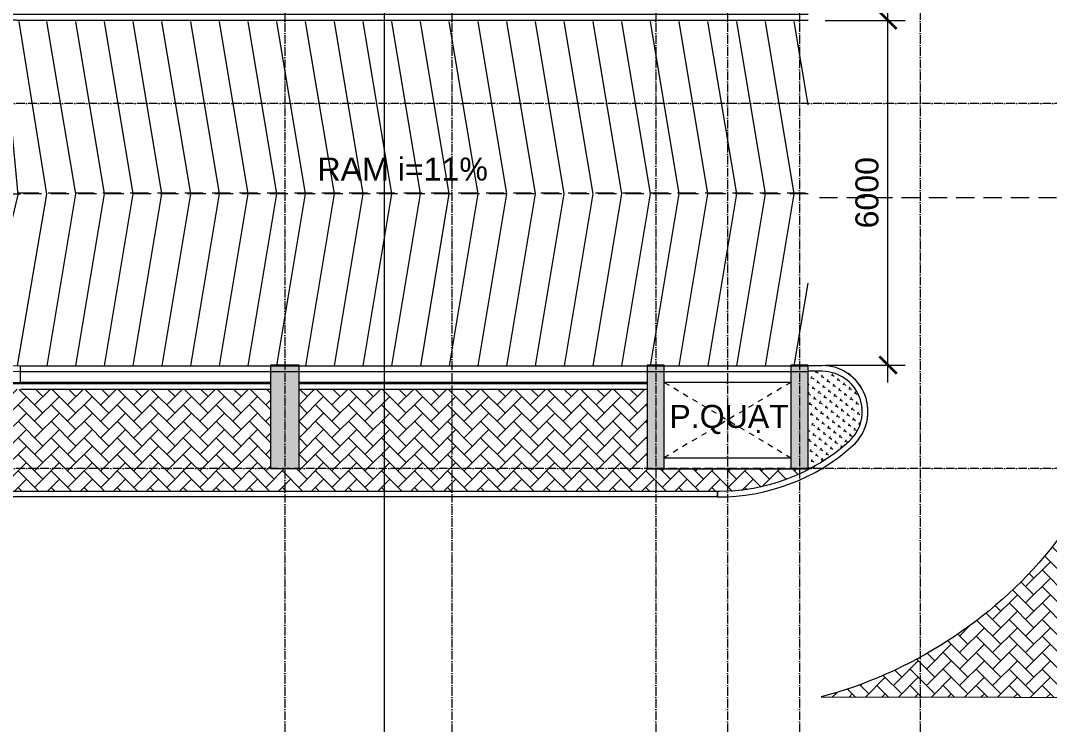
# Model space of a CAD drawing. Header units: millimetres. Extents: x -55734 to 162275, y 47779 to 197208.
# Drawn here: x 12400 to 30300, y 67143 to 79390 of the extents above; entities that cross this region are included whole.
import ezdxf
from ezdxf.xclip import XClip

# ---------------------------------------------------------------- set-up
doc = ezdxf.new("R2010")
doc.units = ezdxf.units.MM
doc.header["$XCLIPFRAME"] = 0
for name, pattern in [('Dash', [6.349999999999998, 3.174999999999999, -3.174999999999999]), ('Grid Line', [4.2, 3, -0.6, 0, -0.6]), ('HIDDEN2', [4.7624999999999975, 3.174999999999999, -1.587499999999999]), ('PHANTOM', [63.50000000000001, 31.75, -6.35, 6.35, -6.35, 6.35, -6.35])]:
    doc.linetypes.add(name, pattern=pattern)
for name, color, linetype, lineweight in [('A-DETL-GENF-HDLN', 161, 'Dash', 5), ('A-DETL-THIN', 151, 'Continuous', 5), ('A-FLOR-PATT', 8, 'Continuous', 9), ('CHU', 181, 'Continuous', 5), ('DIM', 1, 'Continuous', 5), ('G-ANNO-SYMB', 111, 'Continuous', 5), ('HATCH-1', 8, 'Continuous', 5), ('KI-HIEU-1', 151, 'Continuous', 9), ('NET THAY 2', 55, 'Continuous', 5), ('NET-CAT', 3, 'Continuous', 15), ('NET-THAY', 2, 'Continuous', 9), ('TRUC', 225, 'Continuous', 5), ('X-COT HAM$0$LC.HA', 8, 'Continuous', 9)]:
    doc.layers.add(name, color=color, linetype=linetype, lineweight=lineweight)
doc.layers.add('CGXD', color=5, linetype='HIDDEN2')
doc.layers.add('RD-AB', color=4, linetype='PHANTOM')
doc.styles.add('Arial_3', font='Font - TrueType - Arial.ttf', dxfattribs={"height": 500.0000000000001})
doc.styles.add('TA1', font='Font - TrueType - Arial.ttf')
doc.dimstyles.new('D_200_KTx2', dxfattribs={"dimtxt": 400, "dimasz": 300, "dimexe": 300, "dimexo": 300, "dimgap": 160, "dimtad": 1, "dimdec": 0, "dimzin": 9, "dimtxsty": 'TA1', "dimblk": 'ARCHTICK', "dimcen": 1, "dimdle": 300, "dimclrd": 256, "dimclre": 256, "dimclrt": 7, "dimadec": 0, "dimazin": 0, "dimtfac": 1, "dimtdec": 0, "dimtix": 1, "dimtmove": 1, "dimatfit": 3, "dimldrblk": 'ARCHTICK', "dimfxl": 1, "dimtolj": 1, "dimtzin": 0, "dimlwd": -1, "dimlwe": -1, "dimarcsym": 0})
pattern_1 = [(45, (0, 0), (0, 287.3681958742129), [609.6, -203.2]), (135, (143.684, 143.684), (2.842170943040401e-14, 287.3681958742129), [609.6, -203.2])]

# ---------------------------------------------------------------- blocks, each defined once
blk = doc.blocks.new('ALC1807-ASCENT PLAZA-KET CAU_rvt-1-MẶT BẰNG TẦNG 1')
at = {"layer": 'X-COT HAM$0$LC.HA'}
h = blk.add_hatch(color=256, dxfattribs=at)
h.dxf.hatch_style = 1
h.paths.add_polyline_path([(17248.72471536166, 1799.862047777824), (16748.72471536166, 1799.862047777824), (16748.72471536166, -0.1379522221759544), (17248.72471536166, -0.1379522221759544)])
h = blk.add_hatch(color=256, dxfattribs=at)
h.dxf.hatch_style = 1
h.paths.add_polyline_path([(23600.52425046836, 1799.936517963586), (23300.52425046836, 1799.936517963586), (23300.52425046836, -0.06348203641391592), (23600.52425046836, -0.06348203641391592)])
h = blk.add_hatch(color=256, dxfattribs=at)
h.dxf.hatch_style = 1
h.paths.add_polyline_path([(26100.72471536166, 1799.936518998678), (25800.72471536166, 1799.936518998678), (25800.72471536166, -0.06348100132163381), (26100.72471536166, -0.06348100132163381)])
at = {"ltscale": 1000, "elevation": -2.522973089290733e-07}
for points in [[(17248.72471536166, 1799.862047777824), (16748.72471536166, 1799.862047777824), (16748.72471536166, -0.1379522221759544), (17248.72471536166, -0.1379522221759544)], [(23600.52425046836, 1799.936517963586), (23300.52425046836, 1799.936517963586), (23300.52425046836, -0.06348203641391592), (23600.52425046836, -0.06348203641391592)], [(26100.72471536166, 1799.936518998678), (25800.72471536166, 1799.936518998678), (25800.72471536166, -0.06348100132163381), (26100.72471536166, -0.06348100132163381)]]:
    blk.add_lwpolyline(points, close=True, dxfattribs=at)
blk = doc.blocks.new('_ARCHTICK')
at = {"color": 0, "linetype": 'ByBlock', "const_width": 0.15}
blk.add_lwpolyline([(-0.5, -0.5), (0.5, 0.5)], dxfattribs=at)
blk = doc.blocks.new('*D138')
at = {"layer": 'Defpoints', "color": 0, "transparency": 16777216}
for p in [(26100.66415815354, 79394.5651222895), (27491.69433422324, 79394.5651222895), (26100.66415815354, 73394.5651222895)]:
    blk.add_point(p, dxfattribs=at)
at = {"layer": 'DIM', "transparency": 16777216}
for p, q in [((27491.69433422324, 73094.5651222895), (27491.69433422324, 79694.5651222895)), ((26400.66415815354, 79394.5651222895), (27791.69433422324, 79394.5651222895)), ((26400.66415815354, 73394.5651222895), (27791.69433422324, 73394.5651222895))]:
    blk.add_line(p, q, dxfattribs=at)
at = {"layer": 'DIM', "transparency": 16777216, "xscale": 300, "yscale": 300, "zscale": 300}
for p, rotation in [((27491.69433422324, 79394.5651222895), 90), ((27491.69433422324, 73394.5651222895), 270)]:
    blk.add_blockref('_ARCHTICK', p, dxfattribs=dict(at, rotation=rotation))
at = {"layer": 'DIM', "color": 7, "transparency": 16777216, "insert": (27127.46513913458, 76394.56512228948), "char_height": 400, "attachment_point": 5, "rotation": 90, "style": 'TA1'}
blk.add_mtext('\\A1;6000', dxfattribs=at)
blk = doc.blocks.new('A$C0E434E78')
blk.add_lwpolyline([(-3000, 500), (0, 0), (3000, 500)])
blk = doc.blocks.new('A$C2C8B7A84')
at = {"layer": 'KI-HIEU-1', "linetype": 'HIDDEN2', "ltscale": 100}
blk.add_lwpolyline([(24300.27248602262, -11260.00000000007), (10600, -11260.00000000009, -0.414213562373095), (3100, -3760.000000000087), (3100, 0)], format="xyb", dxfattribs=at)
at = {"layer": 'NET-THAY'}
for points in [[(24300.27248602262, -8140.000000000597), (10600, -8140.000000000611, -0.4174386544092487), (6200, -3760.000000000087), (6200, 0), (0, 0), (0, -3760.000000000087, 0.4142135623730949), (10600, -14360.00000000007), (24300.27248602262, -14360.00000000009)], [(24300.27248602262, -8240.000000000597), (10600, -8240.000000000611, -0.4173667470545037), (6100, -3760.000000000087), (6100, 0), (100, 0), (100, -3760.000000000087, 0.4142135623730949), (10600, -14260.00000000009), (24300.27248602262, -14260.00000000009)]]:
    blk.add_lwpolyline(points, format="xyb", close=True, dxfattribs=at)
at = {"layer": 'HATCH-1'}
for p, rotation in [((10558.19640401338, -11276.53194361363), 85.86727489693601), ((11059.02029178102, -11262.6195673068), 89.68699353114157), ((11559.02754903815, -11260.00000000009), 90), ((12059.02754903815, -11260.00000000009), 90), ((12559.02754903812, -11260.00000000009), 90), ((13059.02754903812, -11260.00000000009), 90), ((13559.02754903812, -11260.00000000009), 90), ((14059.02754903812, -11260.00000000009), 90), ((14559.02754903812, -11260.00000000009), 90), ((15059.02754903812, -11260.00000000009), 90), ((15559.02754903812, -11260.00000000009), 90), ((16059.02754903812, -11260.00000000009), 90), ((16559.02754903812, -11260.00000000009), 90), ((17059.02754903812, -11260.00000000009), 90), ((17559.02754903812, -11260.00000000009), 90), ((18059.02754903812, -11260.00000000009), 90), ((18559.02754903812, -11260.00000000009), 90), ((19059.02754903812, -11260.00000000009), 90), ((19559.02754903812, -11260.00000000009), 90), ((20059.02754903812, -11260.00000000009), 90), ((20559.02754903812, -11260.00000000009), 90), ((21059.02754903812, -11260.00000000009), 90), ((21559.02754903812, -11260.00000000009), 90), ((22059.02754903812, -11260.00000000009), 90), ((22559.02754903809, -11260.00000000009), 90), ((23059.02754903809, -11260.00000000009), 90), ((23559.02754903809, -11260.00000000007), 90), ((24059.02754903809, -11260.00000000007), 90)]:
    blk.add_blockref('A$C0E434E78', p, dxfattribs=dict(at, rotation=rotation))
ref = blk.add_blockref('A$C0E434E78', (24559.02754903809, -11260.00000000007), dxfattribs=dict(at, rotation=90))
XClip(ref).set_block_clipping_path([(-3100.0000000000027, 258.75506301550195), (3100, 928.6720428627159)])
blk = doc.blocks.new('A$C1F0A2BF7')
at = {"layer": 'CGXD', "ltscale": 200, "const_width": 200, "elevation": -3.977424561112374e-06}
blk.add_lwpolyline([(45467.83695425102, 74512.17093367183), (46406.68868099034, 74451.46983338684), (47194.67488868276, 63486.68836666965), (46424.32560939065, 63316.6809877967), (46421.07992596357, 61568.29131922407), (46338.57340438236, 57428.9009436429), (46280.01625131592, 56364.32295066056), (46260.6407627225, 55777.33416845412), (47488.05836623182, 54954.85722393759), (54942.36401917608, 54921.50210105926), (54956.32330551298, 47953.75264886279), (54990.54441281405, 43945.32131885826), (54923.32705920687, 39987.46742189467), (55072.64778846814, 34370.97662822811), (55051.04506889111, 33492.4966575486), (97748.0272713457, 33429.46382962384), (96763.22517035992, 41536.604347231), (96759.19224258765, 45314.89457109709)], dxfattribs=at)
at = {"layer": 'RD-AB', "ltscale": 30, "const_width": 300, "elevation": -2.891235942494149e-06}
blk.add_lwpolyline([(44789.47158175823, 50966.74026564519), (50950.52993166959, 50939.17192219326), (50956.55350230832, 47932.51874396823), (50990.45043626509, 43962.0588711968), (50922.62013264489, 39968.11359493027), (51071.53643363266, 34366.83480925302), (50997.72668859031, 31365.34316387336), (51047.36545536353, 29498.25023307322), (102264.3308623394, 29422.6394990027), (100763.1627981909, 41780.63550756256), (136969.8773069986, 46270.89189777964), (170677.2897147461, 50201.11094583539)], dxfattribs=at)

msp = doc.modelspace()

# ---------------------------------------------------------------- hatches: boundary and pattern name
at = {"layer": 'A-FLOR-PATT', "lineweight": 5}
h = msp.add_hatch(dxfattribs=at)
h.set_pattern_fill('AR-HBONE', color=256, scale=2, style=0)
h.set_pattern_definition(pattern_1)
h.paths.add_polyline_path([(24561.82117028785, 71187.38691982397), (24757.85117272794, 71195.03105119897), (24910.0602942956, 71209.29569304842), (24990.28442602616, 71219.24114484536), (25101.25032704184, 71236.44741564979), (25186.74564457871, 71252.10735194937), (25290.59240302618, 71274.40454594056), (25380.97227022541, 71296.42237500427), (25477.47576208477, 71323.04478344195), (25572.28855731097, 71352.03590845723), (25661.29757512987, 71382.21122183585), (25760.03180750553, 71418.75788243214), (25841.464888694, 71451.71284335153), (25980.77473852702, 71513.20143268889), (26122.22184487461, 71584.57461814866), (23300.39167213056, 71584.57461814866), (23300.39167213056, 72972.95858781744), (17250.3916721319, 72972.95858781744), (17250.3916721319, 71594.5746181487), (16750.39167213181, 71594.5746181487), (16750.39167213181, 72972.95858781744), (12400.07813272224, 72972.95858781744), (12027.0623426555, 72979.33136217165), (11654.48192721509, 72998.44224709211), (11282.77175286945, 73030.26893683604), (10912.36567036327, 73074.7742840934), (10700.3916721319, 73107.38484037656), (10700.3916721319, 71594.57461918354), (10400.3916721319, 71594.57461918354), (10399.8182848749, 73159.26530258454), (10177.19306872913, 73201.59843149148), (9813.28462452843, 73283.76920568451), (9452.395420497574, 73378.32275826778), (9350.391672131955, 73408.80726722114), (9350.391672131955, 71594.57461918354), (9000.391672132071, 71594.57461918354), (9000.391672132071, 73516.96389578222), (8741.355600450537, 73604.1224324574), (8392.034892187046, 73735.10500637616), (8047.392270951619, 73877.94357091711), (7707.829994923377, 74032.47140850827), (7373.744392630411, 74198.50815815342), (7045.525400365819, 74375.8600259441), (6671.319151871721, 74597.3421911937), (6371.766718935309, 74788.48961479333), (6077.698565067025, 74989.90165233676), (5789.623240098008, 75201.35122668036), (5505.573247654887, 75424.65283106883), (5220.328317392443, 75665.10391060835), (4943.463410113734, 75915.15833470382), (4675.301675559109, 76174.52424613548), (4416.156105344358, 76442.89891954968), (4166.32916764624, 76719.96911479374), (3926.112454168324, 77005.41144252039), (3656.479001189233, 77352.66334236183), (3614.534561453038, 77407.54232073556), (3402.929248142464, 77704.44406907335), (3201.353323131916, 78008.24433159165), (3010.031488527544, 78318.60445304596), (2829.177015896887, 78635.17846575537), (2658.991508531122, 78957.61347526422), (2499.664676712215, 79285.55005372207), (2351.374126240436, 79618.62264054842), (2214.285160452302, 79956.45994993414), (2088.550595954526, 80298.68538472295), (1974.310592276219, 80644.91745621519), (1871.692495628726, 80994.77020942565), (1780.810696953995, 81347.8536533141), (1701.766504407569, 81703.77419552303), (1634.648030429933, 82062.13508112394), (1579.530093527719, 82422.53683489002), (1536.474449975765, 82784.5746181482), (135.8066142912721, 82784.57461814792), (1.151000915968325, 79538.45994439408), (-1.372795665141894, 79338.62035717361), (8.315749740198953, 79134.69511266032), (30.24868297349894, 78931.6581495193), (64.36765080073383, 78730.20250982937), (110.5808137712884, 78531.01583801398), (168.7641595263849, 78334.77803364927), (238.7633611503406, 78142.1589307093), (300.2504441350466, 77995.06092999117), (400.3916721318092, 77793.59644547872), (484.5685243930202, 77644.09567633577), (591.7776409958315, 77477.28097626723), (708.5478998153703, 77317.01330722442), (834.4784645890177, 77163.8385898241), (969.1394955446012, 77018.27965124445), (1112.071398173488, 76880.83329385218), (1262.786153934547, 76751.9687995241), (1464.464310786803, 76600.88141781278), (7523.88990158512, 72268.14398000608), (7687.894235840766, 72122.43794735931), (7859.761545612768, 71986.09537353882), (8038.957953173667, 71859.5397844819), (8224.926814150705, 71743.16430445618), (8417.090446650574, 71637.33043488345), (8614.851925734081, 71542.36693139395), (8844.132937286224, 71449.29554299286), (9024.69568818013, 71386.19629376913), (9235.504858832282, 71325.47427821276), (9449.369605364453, 71276.59135895652), (9665.625591871125, 71239.69938280524), (9883.601054450148, 71214.91294865741), (10102.61888792797, 71202.30905152245), (24524.55196344957, 71202.30905152245), (24524.60721455712, 71187.72241320678)], flags=0)
h.paths.add_polyline_path([(755.680830499623, 77794.57461814853), (400.3916721318092, 77794.57461814853), (400.3916721318092, 78094.57461814868), (2400.391672132042, 78094.57461814868), (2400.391672132042, 77794.57461814853), (1070.843305199058, 77794.57461814853)], flags=0)
h.paths.add_polyline_path([(7.538956716365647, 79142.15909986406), (7.546634779893793, 79142.16176081421), (28.07869569264585, 79145.67481299254)], flags=0)
at = {"layer": 'A-FLOR-PATT'}
h = msp.add_hatch(dxfattribs=at)
h.set_pattern_fill('AR-HBONE', color=256, scale=2, style=0)
h.set_pattern_definition(pattern_1)
h.paths.add_polyline_path([(38000.39167213014, 73139.76183267075), (38000.39167213014, 67984.56433721438), (32600.59135470976, 67984.56433721438), (32600.59135470976, 73139.76183267075)])
edge = h.paths.add_edge_path()
edge.add_line((45038.54819153529, 79874.15464938425), (38364.7224825758, 79074.54685731877))
edge.add_arc((38749.18366119114, 75865.69006102349), 3231.806358214042, 96.83218313910174, 142.4822662357632)
edge.add_line((36185.8283492768, 77833.88260289362), (30313.68606856163, 70186.06015291887))
edge.add_arc((24340.36840928278, 75086.01987074704), 7725.938719339628, 284.915736652677, 320.6377001285175, ccw=False)
edge.add_line((26329.01116626873, 67620.40341394466), (46530.67603365262, 67590.58004003072))
edge.add_line((46530.67603365262, 67590.58004003072), (45038.54819153529, 79874.15464938425))
at = {"layer": 'A-FLOR-PATT', "lineweight": 5}
h = msp.add_hatch(dxfattribs=at)
h.set_pattern_fill('FP_10', color=256, style=0, pattern_type=2)
h.set_pattern_definition([(7.218999999999999, (-1852770.030578337, 2136387.821100185), (77.80629449024673, 100.3759839587986), [23.81199999999998, -155.7929999999999]), (322.219, (-1852770.030578337, 2136387.821100185), (77.80591431842448, 100.3754935084953), [23.813, -103.188]), (52.21899999999999, (-1852770.030578337, 2136387.821100185), (-100.3754935084953, 77.8059143184245), [23.813, -103.188])])
h.paths.add_polyline_path([(26100.39167213047, 71573.16184669653), (26217.73625137832, 71636.68923425031), (26375.71417164453, 71732.77934313573), (26543.97390330789, 71849.31112717294), (26681.94518854993, 71956.00583514193), (26814.23650786569, 72069.46826928385), (26881.83394947156, 72140.54727963888), (26940.47068262228, 72223.33104629058), (26979.08568833832, 72294.09282994388), (27012.51985747679, 72381.33521535613), (27034.03787208916, 72472.25304928081), (27043.25640071259, 72565.22668107194), (27040.01122038689, 72658.59983718803), (27024.36014219464, 72750.70912678386), (26996.5819813892, 72839.9136740932), (26957.17159045598, 72924.62434971862), (26906.83104359053, 73003.33208008684), (26846.45712963809, 73074.63473075606), (26777.12537629725, 73137.26208466079), (26700.07089019404, 73190.09847032238), (26616.66635414321, 73232.20263691628), (26528.39757356764, 73262.82452213134), (26436.83700770125, 73281.41861411335), (26343.61575710197, 73287.65366945503), (26100.39167213047, 73287.65366945503), (26100.39167213047, 71594.57461814856)], flags=0)

# ---------------------------------------------------------------- linework, layer by layer
at = {"layer": 'A-DETL-GENF-HDLN', "ltscale": 30}
for p, q in [((23600.39167213181, 73094.57461918368, 1.816122932067377e-05), (25800.39167213181, 71784.57461814879, 1.816122932067377e-05)), ((25800.39167213181, 73094.57461918368, 1.816122932067377e-05), (23600.39167213181, 71784.57461814879, 1.816122932067377e-05))]:
    msp.add_line(p, q, dxfattribs=at)
at = {"layer": 'G-ANNO-SYMB'}
msp.add_line((18734.61783567976, 59374.21332182344, 1.816122932067377e-05), (18734.61783567976, 120052.6275462853, 1.816122932067377e-05), dxfattribs=at)
at = {"layer": 'HATCH-1', "linetype": 'HIDDEN2', "ltscale": 100}
msp.add_line((26297.74392283137, 76310.36972830084, 1.820165350153026e-05), (30517.13672829014, 76310.36972830084, 1.820165350153026e-05), dxfattribs=at)
at = {"layer": 'KI-HIEU-1', "linetype": 'HIDDEN2', "ltscale": 100, "elevation": 1.816122932067377e-05}
msp.add_lwpolyline([(4960.066206902178, 82884.57461814853, 0.1689110358525122), (7190.184171321685, 78491.44414429346, 0.193632738432506), (12401.74967577684, 76394.56512228967), (26100.66415815352, 76394.56512228966)], format="xyb", dxfattribs=at)
at = {"layer": 'NET-THAY'}
for p, q in [((12400.07813272215, 73094.57461918371, 1.816122932067377e-05), (12400.07813272221, 73384.59270815212, 1.816122932067377e-05)), ((12401.74967577681, 73384.56512228967, 1.816122932067377e-05), (26100.66415815352, 73384.56512228967, 1.816122932067377e-05)), ((12401.74967577681, 73284.56512228967, 1.816122932067377e-05), (26100.66415815352, 73284.56512228967, 1.816122932067377e-05)), ((26343.61575710186, 73287.65366945506, 1.816122932067377e-05), (26100.39167213172, 73287.65366945506, 1.816122932067377e-05)), ((26100.66415815341, 73387.65366945506, 1.816122932067377e-05), (26343.61575710186, 73387.65366945506, 1.816122932067377e-05)), ((16750.39167213181, 73094.57461918368, 1.816122932067377e-05), (12400.07813272209, 73094.57461918368, 1.816122932067377e-05)), ((12400.07813272215, 73072.95858781766, 1.816122932067377e-05), (16750.39167213178, 73072.95858781766, 1.816122932067377e-05)), ((23300.39167213181, 73094.57461918368, 1.816122932067377e-05), (17250.3916721319, 73094.57461918368, 1.816122932067377e-05)), ((17250.3916721319, 73072.95858781766, 1.816122932067377e-05), (23300.3916721305, 73072.95858781766, 1.816122932067377e-05)), ((25800.39167213172, 73094.57461918368, 1.816122932067377e-05), (23600.39167213187, 73094.57461918368, 1.816122932067377e-05)), ((16750.39167213178, 72972.95858781766, 1.816122932067377e-05), (12400.07813272215, 72972.95858781766, 1.816122932067377e-05)), ((23300.3916721305, 72972.95858781766, 1.816122932067377e-05), (17250.3916721319, 72972.95858781766, 1.816122932067377e-05)), ((23600.3916721319, 71784.57461814879, 1.816122932067377e-05), (25800.39167213169, 71784.57461814879, 1.816122932067377e-05)), ((23300.3916721305, 71584.57461814879, 1.816122932067377e-05), (23300.3916721305, 71594.57461814862, 1.816122932067377e-05)), ((26122.2218448745, 71584.57461814879, 1.816122932067377e-05), (23300.3916721305, 71584.57461814879, 1.816122932067377e-05)), ((23598.66415815352, 71584.57461814879, 1.816122932067377e-05), (23598.66415815352, 71594.5746181486, 1.816122932067377e-05)), ((25800.75143781013, 71584.57461814879, 1.816122932067377e-05), (25800.75143781013, 71594.5746181486, 1.816122932067377e-05)), ((26100.3916721305, 71594.57461814853, 1.816122932067377e-05), (26100.3916721305, 71573.16184669656, 1.816122932067377e-05)), ((10265.38002518413, 71202.30905152255, 1.816122932067377e-05), (24524.55196344951, 71202.30905152255, 1.816122932067377e-05)), ((24524.55196344951, 71102.30905152255, 1.816122932067377e-05), (10265.38002518413, 71102.30905152255, 1.816122932067377e-05)), ((24524.60721455704, 71202.30905152255, 1.816122932067377e-05), (24524.4967123419, 71102.30911257627, 1.816122932067377e-05)), ((24524.55196344951, 71102.30905152255, 1.816122932067377e-05), (24524.55196344951, 71202.30905152255, 1.816122932067377e-05))]:
    msp.add_line(p, q, dxfattribs=at)
msp.add_lwpolyline([(45038.54819153529, 79874.15464938425), (38364.7224825758, 79074.54685731877, 0.2018627928141166), (36185.8283492768, 77833.88260289362), (30313.68606856163, 70186.06015291887, -0.1571410824599474), (26329.01116626873, 67620.40341394466), (46530.67603365262, 67590.58004003072)], format="xyb", close=True, dxfattribs=at)
for centre, radius, start, end in [((12401.74967577681, 83909.39519331348, 1.816122932067377e-05), 10524.83007102381, 226.1542486649682, 270), ((12401.74967577681, 83909.39519331348, 1.816122932067377e-05), 10624.83007102381, 226.1542486649682, 270), ((12400.07813272215, 83894.5746191837, 1.816122932067377e-05), 10800, 260.9440194458027, 270), ((26343.61575710186, 72587.65366945509, 1.816122932067377e-05), 799.9999999999983, 312.2460177564462, 90), ((26343.61575710186, 72587.65366945509, 1.816122932067377e-05), 700, 312.2460177564462, 90), ((26343.74420085794, 72587.65366945509, 1.816122932067377e-05), 799.9999999999993, 312.2460177564462, 69.33690266387045), ((12400.07813272215, 83892.95858781766, 1.816122932067377e-05), 10820.00000000001, 260.9610644520922, 270), ((24551.74628695217, 74586.98003257264, 1.816122932067377e-05), 3484.777462046144, 269.551965212342, 311.9546719198693), ((24551.74419661294, 74586.98168798743, 1.816122932067377e-05), 3384.781421573514, 269.5406346808622, 311.9460720143996), ((24528.36428987049, 74586.36878440129, 1.816122932067377e-05), 3400, 298.4775860731233, 299.8009670286564), ((24528.36428987049, 74602.30697569619, 1.816122932067377e-05), 3399.999999999997, 269.9356103440603, 270.5637751376798)]:
    msp.add_arc(centre, radius, start, end, dxfattribs=at)
at = {"layer": 'TRUC', "linetype": 'Grid Line', "ltscale": 50}
for p, q in [((17000.39167213021, 118844.5746181489, 1.816122932067377e-05), (17000.39167213015, 62100.58004003107, 1.816122932067377e-05)), ((19900.39167213018, 118844.5746181489, 1.816122932067377e-05), (19900.39167213015, 62100.58004003105, 1.816122932067377e-05)), ((23450.39167213056, 118844.5746181488, 1.816122932067377e-05), (23450.3916721305, 62100.58004003105, 1.816122932067377e-05)), ((24700.39167213044, 118844.5746181488, 1.816122932067377e-05), (24700.39167213038, 59433.00515906958, 1.816122932067377e-05)), ((25950.39167213056, 118844.5746181488, 1.816122932067377e-05), (25950.3916721305, 62100.58004003105, 1.816122932067377e-05)), ((28050.39167213102, 118844.5746181488, 1.816122932067377e-05), (28050.39167213099, 59433.00515906958, 1.816122932067377e-05)), ((48818.9899349219, 77944.57461814862, 1.816122932067377e-05), (-19345.0314756374, 77944.5746181487, 1.816122932067377e-05)), ((48818.98993492185, 71594.5746181486, 1.816122932067377e-05), (-19345.0314756374, 71594.57461814869, 1.816122932067377e-05))]:
    msp.add_line(p, q, dxfattribs=at)

# ---------------------------------------------------------------- block references
at = {"layer": 'A-DETL-THIN'}
ref = msp.add_blockref('A$C2C8B7A84', (1800.391672131984, 87634.57461814888, 1.816122932067377e-05), dxfattribs=at)
XClip(ref).set_block_clipping_path([(-300.00000000114096, -14250.009495859218), (24300.272486022615, -4789.999998965701)])
at = {"layer": 'NET-CAT'}
msp.add_blockref('ALC1807-ASCENT PLAZA-KET CAU_rvt-1-MẶT BẰNG TẦNG 1', (-0.1325783366337419, 71594.63810018497, 1.816122932067377e-05), dxfattribs=at)

# ---------------------------------------------------------------- texts
at = {"layer": 'CHU', "color": 7, "char_height": 400, "attachment_point": 1, "line_spacing_factor": 0.9364389825664474, "style": 'Arial_3'}
for s, insert, width in [('\\pt2540,5080,7620,10160,12700,15240,17780,20320,22860,25400,27940,30480,33020,35560,38100,40640,43180,45720,48260,50800,53340,55880,58420,60960,63500,66040,68580,71120,73660,76200,78740,81280;RAM i=11%', (17565.50146755076, 77006.50441559278, 1.816122932067377e-05), 4283.10539474647), ('\\pt2540,5080,7620,10160,12700,15240,17780,20320,22860,25400,27940,30480,33020,35560,38100,40640,43180,45720,48260,50800,53340,55880,58420,60960,63500,66040,68580,71120,73660,76200,78740,81280;P.QUẠT', (23687.18136905087, 72702.63862210262, 1.816122932067377e-05), 2151.3)]:
    msp.add_mtext(s, dxfattribs=dict(at, insert=insert, width=width))

# ---------------------------------------------------------------- dimensions: what is measured, and where the dimension line sits
at = {"layer": 'DIM'}
dim = msp.add_linear_dim(base=(27491.69433422324, 79394.5651222895, 1.816122932067377e-05), p1=(26100.66415815352, 73394.56512228947, 1.816122932067377e-05), p2=(26100.66415815352, 79394.56512228947, 1.816122932067377e-05), angle=90, dimstyle='D_200_KTx2', dxfattribs=at)
dim.commit()
dim.dimension.update_dxf_attribs({"geometry": '*D138', "text_midpoint": (27127.46513913458, 76394.56512228948, 1.816122932067377e-05)})

# ---------------------------------------------------------------- next in the draw order: block references
at = {"layer": 'NET THAY 2'}
ref = msp.add_blockref('A$C1F0A2BF7', (-55733.80165228838, 38167.83212003343, 1.865903179959892e-05), dxfattribs=at)
XClip(ref).set_block_clipping_path([(-27462.618629115583, 51738.674998801594), (137958.51740970556, 152520.38063209807)])

doc.saveas('drawing.dxf')
